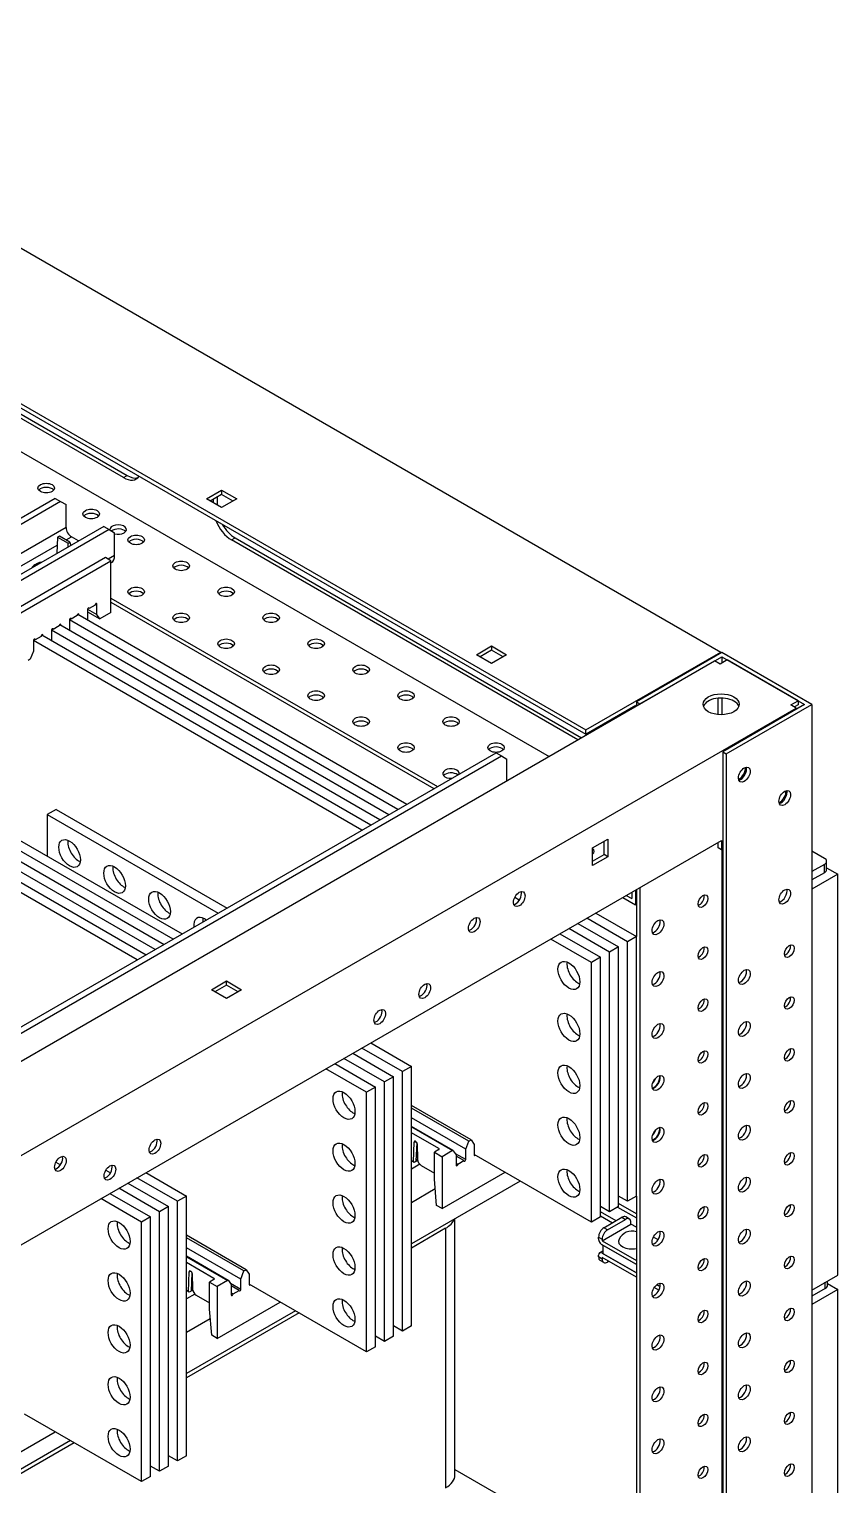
# Model space of a CAD drawing. Header units: millimetres. Extents: x -116965 to 323937, y 291661 to 566926.
# Drawn here: x -19360.7 to -19195.5, y 325486.2 to 325783.9 of the extents above; entities that cross this region are included whole.
import ezdxf

# ---------------------------------------------------------------- set-up
doc = ezdxf.new("R2010")
doc.units = ezdxf.units.MM
doc.layers.add('ALPHA', color=255, linetype='Continuous')

msp = doc.modelspace()

# ---------------------------------------------------------------- linework, layer by layer
at = {"layer": 'ALPHA'}
for p, q in [((-19439.98683, 325783.858445), (-19219.369515, 325656.484979)), ((-19467.563995, 325767.936762), (-19246.946679, 325640.563295)), ((-19467.563995, 325767.087605), (-19246.946679, 325639.714139)), ((-19439.98683, 325742.249779), (-19254.484438, 325635.149923)), ((-19341.444429, 325692.149549), (-19422.337445, 325738.853154)), ((-19421.602054, 325739.277732), (-19340.709038, 325692.574127)), ((-19341.444429, 325692.149549), (-19340.709038, 325692.574127)), ((-19324.493666, 325687.797622), (-19321.405023, 325689.580851)), ((-19321.405023, 325688.731695), (-19323.758275, 325687.373044)), ((-19322.324262, 325688.200972), (-19322.324262, 325686.545117)), ((-19321.405023, 325689.580851), (-19321.405023, 325688.731695)), ((-19321.405023, 325689.580851), (-19318.316381, 325687.797622)), ((-19319.051772, 325687.373044), (-19321.405023, 325688.731695)), ((-19355.416859, 325687.903767), (-19507.642807, 325600.016075)), ((-19354.313773, 325687.2669), (-19506.539721, 325599.379208)), ((-19355.416859, 325687.903767), (-19354.313773, 325687.2669)), ((-19354.313773, 325687.2669), (-19353.210686, 325686.630032)), ((-19353.210686, 325681.959672), (-19353.210686, 325686.630032)), ((-19321.405023, 325686.014394), (-19324.493666, 325687.797622)), ((-19323.059653, 325686.969695), (-19323.059653, 325687.776394)), ((-19318.316381, 325687.797622), (-19321.405023, 325686.014394)), ((-19353.210686, 325681.959672), (-19501.391983, 325596.40716)), ((-19345.48908, 325682.171961), (-19497.715028, 325594.284269)), ((-19344.385994, 325681.535094), (-19496.611942, 325593.647402)), ((-19354.941513, 325679.986917), (-19355.110286, 325676.617155)), ((-19354.573817, 325680.199207), (-19354.941513, 325679.986917)), ((-19354.941513, 325679.986917), (-19352.772666, 325678.734733)), ((-19352.40497, 325678.947022), (-19354.573817, 325680.199207)), ((-19353.210686, 325679.412203), (-19352.1076, 325680.04907)), ((-19350.636818, 325679.199914), (-19352.1076, 325680.04907)), ((-19345.48908, 325682.171961), (-19344.385994, 325681.535094)), ((-19344.385994, 325681.535094), (-19343.282907, 325680.898226)), ((-19343.282907, 325676.227866), (-19343.282907, 325680.898226)), ((-19319.382698, 325679.412203), (-19318.647307, 325679.836781)), ((-19248.601309, 325638.546549), (-19319.382698, 325679.412203)), ((-19318.647307, 325679.836781), (-19247.865918, 325638.971127)), ((-19372.698549, 325668.16088), (-19355.022694, 325678.36604)), ((-19352.772666, 325678.734733), (-19352.40497, 325678.947022)), ((-19352.750075, 325677.979824), (-19352.772666, 325678.734733)), ((-19352.40497, 325678.947022), (-19352.227566, 325678.281495)), ((-19345.121385, 325675.803288), (-19367.550812, 325662.853652)), ((-19366.447725, 325662.216785), (-19344.018298, 325675.16642)), ((-19359.057045, 325674.614469), (-19359.608588, 325674.296035)), ((-19344.018298, 325675.16642), (-19345.121385, 325675.803288)), ((-19343.282907, 325676.227866), (-19344.569841, 325675.484854)), ((-19344.018298, 325664.551965), (-19344.018298, 325675.16642)), ((-19343.92908, 325674.799601), (-19344.018298, 325674.748091)), ((-19344.018298, 325667.524012), (-19277.28156, 325628.993539)), ((-19348.853494, 325665.156989), (-19348.853494, 325663.097784)), ((-19348.853494, 325664.746019), (-19346.267841, 325663.253191)), ((-19348.831108, 325665.271437), (-19346.904708, 325664.15923)), ((-19348.485799, 325665.369278), (-19348.669647, 325665.475422)), ((-19347.272404, 325666.069832), (-19348.485799, 325665.369278)), ((-19347.088556, 325666.388266), (-19346.904708, 325666.282121)), ((-19346.904708, 325664.15923), (-19346.904708, 325666.282121)), ((-19344.018298, 325664.551965), (-19346.267841, 325663.253191)), ((-19344.018298, 325666.674856), (-19278.016951, 325628.568961)), ((-19354.626314, 325661.82405), (-19355.839709, 325661.123496)), ((-19354.491078, 325662.106862), (-19287.209339, 325623.261733)), ((-19354.442466, 325662.142483), (-19354.258619, 325662.036339)), ((-19354.258619, 325661.972652), (-19354.258619, 325662.036339)), ((-19352.53045, 325663.034098), (-19352.53045, 325660.974893)), ((-19285.370862, 325624.323178), (-19352.523906, 325663.094007)), ((-19352.162754, 325663.246387), (-19352.346602, 325663.352531)), ((-19350.949359, 325663.946941), (-19352.162754, 325663.246387)), ((-19350.814122, 325664.229754), (-19283.532384, 325625.384624)), ((-19350.765511, 325664.265375), (-19350.581663, 325664.15923)), ((-19350.581663, 325664.095543), (-19350.581663, 325664.15923)), ((-19346.267841, 325663.253191), (-19346.904708, 325664.15923)), ((-19359.88436, 325658.788315), (-19359.88436, 325656.665424)), ((-19292.724772, 325620.077396), (-19359.877817, 325658.848225)), ((-19359.516665, 325659.000605), (-19359.700512, 325659.106749)), ((-19358.303269, 325659.701159), (-19359.516665, 325659.000605)), ((-19358.168033, 325659.983971), (-19290.886295, 325621.138842)), ((-19358.119422, 325660.019592), (-19357.935574, 325659.913448)), ((-19357.935574, 325659.849761), (-19357.935574, 325659.913448)), ((-19356.207405, 325660.911207), (-19356.207405, 325658.852002)), ((-19289.047817, 325622.200287), (-19356.200862, 325660.971116)), ((-19355.839709, 325661.123496), (-19356.023557, 325661.22964)), ((-19359.88436, 325656.665424), (-19360.521227, 325655.023994)), ((-19269.339337, 325655.954256), (-19266.250694, 325657.737484)), ((-19266.250694, 325654.171027), (-19269.339337, 325655.954256)), ((-19266.250694, 325656.888328), (-19268.603946, 325655.529678)), ((-19266.250694, 325657.737484), (-19266.250694, 325656.888328)), ((-19266.250694, 325657.737484), (-19263.162052, 325655.954256)), ((-19263.897443, 325655.529678), (-19266.250694, 325656.888328)), ((-19263.162052, 325655.954256), (-19266.250694, 325654.171027)), ((-19246.946679, 325640.563295), (-19219.369515, 325656.484979)), ((-19219.185667, 325656.378834), (-19236.651204, 325646.295101)), ((-19235.915813, 325645.870523), (-19219.185667, 325655.529678)), ((-19219.369515, 325656.484979), (-19219.369515, 325656.27269)), ((-19200.800891, 325645.764379), (-19219.185667, 325656.378834)), ((-19219.185667, 325655.529678), (-19202.271673, 325645.764379)), ((-19219.185667, 325655.529678), (-19219.185667, 325654.255943)), ((-19436.861419, 325529.854524), (-19220.656449, 325654.680521)), ((-19360.521227, 325655.023994), (-19360.975662, 325654.761626)), ((-19219.553363, 325654.043654), (-19220.656449, 325654.680521)), ((-19218.08258, 325654.89281), (-19219.553363, 325654.043654)), ((-19203.595377, 325646.528619), (-19218.08258, 325654.89281)), ((-19219.921058, 325643.702495), (-19219.921058, 325647.062021)), ((-19219.185667, 325647.087565), (-19219.185667, 325643.676951)), ((-19205.066159, 325645.679463), (-19203.595377, 325646.528619)), ((-19203.595377, 325646.528619), (-19203.595377, 325645.679463)), ((-19420.168042, 325520.216598), (-19203.963072, 325645.042596)), ((-19236.835052, 325645.552089), (-19246.946679, 325639.714139)), ((-19237.570443, 325645.127511), (-19237.570443, 325644.915222)), ((-19236.835052, 325645.552089), (-19236.835052, 325645.3398)), ((-19236.651204, 325646.295101), (-19235.915813, 325645.870523)), ((-19236.651204, 325646.295101), (-19236.651204, 325645.445945)), ((-19202.271673, 325645.764379), (-19219.001819, 325636.105224)), ((-19218.266428, 325635.680646), (-19200.800891, 325645.764379)), ((-19203.963072, 325645.042596), (-19205.066159, 325645.679463)), ((-19203.595377, 325645.679463), (-19204.330768, 325645.254885)), ((-19203.963072, 325644.787849), (-19203.963072, 325645.042596)), ((-19200.800891, 325645.764379), (-19200.800891, 325136.270512)), ((-19246.946679, 325639.714139), (-19246.946679, 325640.563295)), ((-19396.776063, 325637.693615), (-19329.494325, 325598.848485)), ((-19246.02744, 325640.244862), (-19245.843593, 325640.138717)), ((-19417.557403, 325548.005243), (-19265.331456, 325635.892935)), ((-19416.454317, 325547.368376), (-19264.228369, 325635.256068)), ((-19400.453018, 325635.570724), (-19333.17128, 325596.725594)), ((-19331.332802, 325597.787039), (-19398.485847, 325636.557868)), ((-19265.331456, 325635.892935), (-19264.228369, 325635.256068)), ((-19264.228369, 325635.256068), (-19263.125282, 325634.6192)), ((-19263.125282, 325630.161129), (-19263.125282, 325634.6192)), ((-19219.001819, 325636.105224), (-19218.266428, 325635.680646)), ((-19219.001819, 325636.105224), (-19219.001819, 325126.611357)), ((-19218.266428, 325635.680646), (-19218.266428, 325126.186779)), ((-19338.686713, 325593.541257), (-19405.839758, 325632.312086)), ((-19404.129974, 325633.447832), (-19336.848235, 325594.602703)), ((-19335.009758, 325595.664148), (-19402.162803, 325634.434977)), ((-19355.233012, 325624.323178), (-19357.071489, 325623.261733)), ((-19357.071489, 325623.261733), (-19357.071489, 325614.770168)), ((-19357.071489, 325623.261733), (-19322.140414, 325603.094267)), ((-19355.233012, 325624.323178), (-19320.301937, 325604.155713)), ((-19403.952669, 325511.321684), (-19219.222437, 325617.975734)), ((-19245.586206, 325616.426023), (-19242.497563, 325618.209252)), ((-19243.232954, 325615.067373), (-19243.232954, 325617.784674)), ((-19242.497563, 325618.209252), (-19242.497563, 325614.642795)), ((-19219.957828, 325616.48971), (-19219.957828, 325617.551156)), ((-19219.222437, 325617.975734), (-19219.222437, 325616.065132)), ((-19245.586206, 325612.859566), (-19245.586206, 325616.426023)), ((-19245.586206, 325613.708723), (-19243.232954, 325615.067373)), ((-19242.497563, 325614.642795), (-19245.586206, 325612.859566)), ((-19242.497563, 325614.642795), (-19243.232954, 325615.067373)), ((-19219.222437, 325616.065132), (-19219.957828, 325616.48971)), ((-19219.222437, 325616.065132), (-19219.001819, 325616.192505)), ((-19219.185667, 325616.086361), (-19219.185667, 325270.861808)), ((-19200.800891, 325615.831614), (-19198.227022, 325614.34559)), ((-19198.227022, 325613.071855), (-19200.800891, 325611.585832)), ((-19198.227022, 325611.373543), (-19200.800891, 325609.887519)), ((-19195.469306, 325611.055109), (-19200.800891, 325607.976917)), ((-19198.227022, 325611.373543), (-19198.227022, 325613.071855)), ((-19197.770109, 325612.01041), (-19197.770109, 325613.708723)), ((-19197.770109, 325612.383478), (-19195.469306, 325611.055109)), ((-19195.469306, 325529.111512), (-19195.469306, 325611.055109)), ((-19236.835052, 325607.807085), (-19236.835052, 325604.79258)), ((-19236.651204, 325607.91323), (-19236.651204, 325598.317762)), ((-19235.915813, 325608.337808), (-19235.915813, 325261.733377)), ((-19260.575513, 325605.761795), (-19261.520092, 325606.307148)), ((-19239.44569, 325606.299833), (-19236.835052, 325604.79258)), ((-19238.710299, 325606.724411), (-19237.570443, 325606.066315)), ((-19237.570443, 325607.382507), (-19237.570443, 325606.066315)), ((-19236.651204, 325604.898725), (-19236.835052, 325604.79258)), ((-19238.489682, 325597.256317), (-19246.799601, 325602.054051)), ((-19244.961123, 325603.115496), (-19236.651204, 325598.317762)), ((-19252.315034, 325598.869714), (-19244.005115, 325594.07198)), ((-19242.166637, 325595.133426), (-19250.476556, 325599.931159)), ((-19248.638079, 325600.992605), (-19240.32816, 325596.194871)), ((-19245.843593, 325593.010534), (-19254.153512, 325597.808268)), ((-19240.32816, 325596.194871), (-19242.166637, 325595.133426)), ((-19240.32816, 325543.122593), (-19240.32816, 325596.194871)), ((-19236.651204, 325598.317762), (-19238.489682, 325597.256317)), ((-19238.489682, 325544.184039), (-19238.489682, 325597.256317)), ((-19236.651204, 325545.245484), (-19236.651204, 325598.317762)), ((-19244.005115, 325594.07198), (-19245.843593, 325593.010534)), ((-19245.843593, 325539.938257), (-19245.843593, 325593.010534)), ((-19244.005115, 325540.999702), (-19244.005115, 325594.07198)), ((-19242.166637, 325542.061148), (-19242.166637, 325595.133426)), ((-19323.500888, 325587.44856), (-19320.412245, 325589.231788)), ((-19320.412245, 325585.665331), (-19323.500888, 325587.44856)), ((-19320.412245, 325588.382632), (-19322.765497, 325587.023981)), ((-19320.412245, 325589.231788), (-19317.323603, 325587.44856)), ((-19320.412245, 325588.382632), (-19320.412245, 325589.231788)), ((-19318.058994, 325587.023981), (-19320.412245, 325588.382632)), ((-19317.323603, 325587.44856), (-19320.412245, 325585.665331)), ((-19284.451623, 325570.720178), (-19292.761542, 325575.517912)), ((-19290.923064, 325576.579357), (-19282.613145, 325571.781623)), ((-19298.276975, 325572.333575), (-19289.967056, 325567.535841)), ((-19288.128578, 325568.597287), (-19296.438497, 325573.395021)), ((-19294.600019, 325574.456466), (-19286.290101, 325569.658732)), ((-19291.805533, 325566.474396), (-19300.115452, 325571.272129)), ((-19286.290101, 325569.658732), (-19288.128578, 325568.597287)), ((-19286.290101, 325516.586454), (-19286.290101, 325569.658732)), ((-19282.613145, 325571.781623), (-19284.451623, 325570.720178)), ((-19284.451623, 325517.6479), (-19284.451623, 325570.720178)), ((-19282.613145, 325518.709346), (-19282.613145, 325571.781623)), ((-19289.967056, 325567.535841), (-19291.805533, 325566.474396)), ((-19291.805533, 325513.402118), (-19291.805533, 325566.474396)), ((-19289.967056, 325514.463563), (-19289.967056, 325567.535841)), ((-19288.128578, 325515.525009), (-19288.128578, 325568.597287)), ((-19270.435824, 325556.734136), (-19282.613145, 325563.764716)), ((-19270.890258, 325556.471768), (-19282.613145, 325563.23998)), ((-19271.527125, 325554.830338), (-19282.613145, 325561.230854)), ((-19274.088923, 325554.56284), (-19282.613145, 325559.484301)), ((-19282.613145, 325559.396368), (-19274.218923, 325554.549962)), ((-19277.009465, 325554.959834), (-19282.613145, 325558.19512)), ((-19282.229463, 325552.241795), (-19282.073071, 325556.304972)), ((-19282.073071, 325556.304972), (-19281.809539, 325556.457122)), ((-19281.79756, 325556.450507), (-19281.746953, 325556.421289)), ((-19281.538194, 325556.190399), (-19281.68555, 325552.361994)), ((-19281.416442, 325554.107577), (-19281.613973, 325554.221622)), ((-19281.471349, 325555.954849), (-19281.377025, 325552.78145)), ((-19277.009465, 325554.747545), (-19277.928704, 325554.216822)), ((-19277.928704, 325554.216822), (-19276.362321, 325553.312471)), ((-19277.928704, 325548.697305), (-19277.928704, 325554.216822)), ((-19277.009465, 325554.959834), (-19277.009465, 325554.747545)), ((-19274.218923, 325554.549962), (-19276.362321, 325553.312471)), ((-19274.059706, 325554.535741), (-19273.475911, 325553.705206)), ((-19271.527125, 325554.830338), (-19270.890258, 325556.471768)), ((-19271.527125, 325552.707447), (-19271.527125, 325554.830338)), ((-19270.890258, 325556.471768), (-19270.435824, 325556.734136)), ((-19270.435824, 325556.734136), (-19269.798956, 325555.828097)), ((-19269.798956, 325555.828097), (-19269.798956, 325553.705206)), ((-19355.282451, 325552.173425), (-19354.337872, 325551.628072)), ((-19282.061602, 325552.144881), (-19282.613145, 325552.463314)), ((-19280.908543, 325551.749154), (-19282.613145, 325550.765001)), ((-19281.348106, 325552.556818), (-19282.061602, 325552.144881)), ((-19281.354121, 325552.585573), (-19281.669926, 325552.767903)), ((-19281.405805, 325553.749704), (-19281.627217, 325553.877536)), ((-19280.642082, 325551.537609), (-19277.928704, 325549.97104)), ((-19276.362321, 325553.312471), (-19276.362321, 325542.698015)), ((-19271.527125, 325552.707447), (-19273.626596, 325553.919577)), ((-19273.475911, 325553.705206), (-19273.475911, 325551.582314)), ((-19271.894821, 325552.495158), (-19273.475911, 325553.408001)), ((-19273.475911, 325552.006893), (-19273.108216, 325551.794604)), ((-19273.108216, 325551.794604), (-19271.894821, 325552.495158)), ((-19245.843593, 325539.938257), (-19269.798956, 325553.768892)), ((-19345.083915, 325550.531079), (-19344.129307, 325549.979936)), ((-19330.413564, 325544.184039), (-19338.723483, 325548.981773)), ((-19336.885005, 325550.043218), (-19328.575086, 325545.245484)), ((-19260.367566, 325548.323677), (-19282.613145, 325535.480185)), ((-19277.928704, 325548.697836), (-19277.929164, 325548.697571)), ((-19277.929164, 325548.697571), (-19277.928704, 325548.697305)), ((-19277.465408, 325543.334882), (-19277.929164, 325548.697571)), ((-19276.362321, 325542.698015), (-19263.492978, 325550.128134)), ((-19344.238915, 325545.797436), (-19335.928997, 325540.999702)), ((-19334.090519, 325542.061148), (-19342.400438, 325546.858882)), ((-19340.56196, 325547.920327), (-19332.252041, 325543.122593)), ((-19282.613145, 325543.97175), (-19277.76266, 325546.772179)), ((-19337.767474, 325539.938257), (-19346.077393, 325544.735991)), ((-19332.252041, 325543.122593), (-19334.090519, 325542.061148)), ((-19332.252041, 325490.050316), (-19332.252041, 325543.122593)), ((-19328.575086, 325545.245484), (-19330.413564, 325544.184039)), ((-19330.413564, 325491.111761), (-19330.413564, 325544.184039)), ((-19328.575086, 325492.173207), (-19328.575086, 325545.245484)), ((-19276.362321, 325542.698015), (-19277.465408, 325543.334882)), ((-19242.166637, 325542.061148), (-19244.005115, 325543.122593)), ((-19240.32816, 325543.122593), (-19242.166637, 325542.061148)), ((-19240.512008, 325543.016449), (-19236.651204, 325540.787413)), ((-19238.489682, 325544.184039), (-19240.32816, 325545.245484)), ((-19236.651204, 325541.63657), (-19240.32816, 325543.759461)), ((-19236.651204, 325545.245484), (-19238.489682, 325544.184039)), ((-19236.651204, 325545.245484), (-19236.651204, 325261.308798)), ((-19335.928997, 325540.999702), (-19337.767474, 325539.938257)), ((-19337.767474, 325486.865979), (-19337.767474, 325539.938257)), ((-19335.928997, 325487.927424), (-19335.928997, 325540.999702)), ((-19334.090519, 325488.98887), (-19334.090519, 325542.061148)), ((-19273.723124, 325488.245858), (-19273.723124, 325540.612841)), ((-19244.005115, 325540.999702), (-19245.843593, 325539.938257)), ((-19240.806164, 325540.214233), (-19244.005115, 325542.061148)), ((-19244.005115, 325541.211991), (-19241.541555, 325539.789654)), ((-19243.637419, 325536.117053), (-19237.754291, 325539.513678)), ((-19243.269724, 325538.791895), (-19239.592769, 325540.914787)), ((-19242.534333, 325538.367317), (-19238.857378, 325540.490208)), ((-19239.592769, 325540.914787), (-19238.857378, 325540.490208)), ((-19238.077378, 325540.567473), (-19238.812769, 325540.992052)), ((-19237.754291, 325539.513678), (-19237.754291, 325539.853341)), ((-19236.651204, 325538.876811), (-19237.754291, 325539.513678)), ((-19316.397764, 325530.197997), (-19328.575086, 325537.228577)), ((-19316.852199, 325529.935629), (-19328.575086, 325536.703841)), ((-19275.62693, 325538.664522), (-19282.613145, 325534.631029)), ((-19275.62693, 325538.664522), (-19275.62693, 325485.592244)), ((-19244.372811, 325536.881293), (-19243.637419, 325536.456715)), ((-19244.372811, 325536.541631), (-19244.372811, 325536.881293)), ((-19243.637419, 325536.456715), (-19243.637419, 325536.117053)), ((-19242.534333, 325538.367317), (-19243.269724, 325538.791895)), ((-19236.835052, 325538.982956), (-19236.651204, 325539.0891)), ((-19232.226188, 325536.322027), (-19233.170767, 325536.86738)), ((-19231.91967, 325538.055661), (-19231.822655, 325537.999649)), ((-19317.489066, 325528.294199), (-19328.575086, 325534.694716)), ((-19243.453572, 325534.02746), (-19244.157419, 325533.621093)), ((-19243.637419, 325536.117053), (-19236.651204, 325532.08356)), ((-19236.651204, 325531.234403), (-19243.637419, 325535.267896)), ((-19243.637419, 325533.569583), (-19243.453572, 325533.675728)), ((-19243.637419, 325533.569583), (-19236.651204, 325529.53609)), ((-19243.453572, 325533.463439), (-19243.453572, 325535.161752)), ((-19236.651204, 325531.234403), (-19243.453572, 325535.161752)), ((-19236.651204, 325529.53609), (-19243.453572, 325533.463439)), ((-19320.050864, 325528.026701), (-19328.575086, 325532.948163)), ((-19328.575086, 325532.860229), (-19320.180864, 325528.013823)), ((-19322.971406, 325528.423695), (-19328.575086, 325531.658981)), ((-19244.372811, 325532.805343), (-19244.372811, 325533.145005)), ((-19243.637419, 325532.380764), (-19244.372811, 325532.805343)), ((-19243.314333, 325531.666632), (-19244.049724, 325532.09121)), ((-19236.651204, 325528.686934), (-19243.637419, 325532.720427)), ((-19243.637419, 325532.720427), (-19243.637419, 325532.380764)), ((-19242.240176, 325531.913728), (-19242.534333, 325531.743897)), ((-19223.808435, 325531.462035), (-19223.834349, 325531.476996)), ((-19328.191404, 325525.705656), (-19328.035012, 325529.768833)), ((-19328.035012, 325529.768833), (-19327.771479, 325529.920984)), ((-19327.759501, 325529.914368), (-19327.708893, 325529.88515)), ((-19327.500135, 325529.65426), (-19327.647491, 325525.825856)), ((-19327.378383, 325527.571439), (-19327.575913, 325527.685483)), ((-19327.43329, 325529.41871), (-19327.338966, 325526.245311)), ((-19322.971406, 325528.211406), (-19323.890645, 325527.680683)), ((-19323.890645, 325522.161166), (-19323.890645, 325527.680683)), ((-19323.890645, 325527.680683), (-19322.324262, 325526.776332)), ((-19322.971406, 325528.423695), (-19322.971406, 325528.211406)), ((-19320.180864, 325528.013823), (-19322.324262, 325526.776332)), ((-19320.021647, 325527.999603), (-19319.437852, 325527.169067)), ((-19317.489066, 325528.294199), (-19316.852199, 325529.935629)), ((-19317.489066, 325526.171308), (-19317.489066, 325528.294199)), ((-19316.852199, 325529.935629), (-19316.397764, 325530.197997)), ((-19316.397764, 325530.197997), (-19315.760897, 325529.291958)), ((-19315.760897, 325529.291958), (-19315.760897, 325527.169067)), ((-19200.800891, 325526.03332), (-19195.469306, 325529.111512)), ((-19198.043174, 325526.351754), (-19198.043174, 325527.625488)), ((-19197.586261, 325526.988621), (-19197.586261, 325527.889287)), ((-19328.023543, 325525.608742), (-19328.575086, 325525.927175)), ((-19326.870484, 325525.213015), (-19328.575086, 325524.228862)), ((-19327.310047, 325526.020679), (-19328.023543, 325525.608742)), ((-19327.316062, 325526.049434), (-19327.631867, 325526.231764)), ((-19327.367746, 325527.213565), (-19327.589157, 325527.341397)), ((-19326.604023, 325525.001471), (-19323.890645, 325523.434901)), ((-19322.324262, 325526.776332), (-19322.324262, 325516.161876)), ((-19317.489066, 325526.171308), (-19319.588537, 325527.383438)), ((-19319.437852, 325527.169067), (-19319.437852, 325525.046176)), ((-19317.856761, 325525.959019), (-19319.437852, 325526.871862)), ((-19319.437852, 325525.470754), (-19319.070157, 325525.258465)), ((-19319.070157, 325525.258465), (-19317.856761, 325525.959019)), ((-19291.805533, 325513.402118), (-19315.760897, 325527.232753)), ((-19232.04234, 325526.026005), (-19232.986919, 325526.571358)), ((-19231.805564, 325526.738458), (-19232.488305, 325527.132639)), ((-19232.488305, 325527.132639), (-19231.805564, 325526.738458)), ((-19198.043174, 325526.351754), (-19200.800891, 325524.759585)), ((-19195.469306, 325526.139464), (-19200.800891, 325523.061272)), ((-19197.586261, 325527.361689), (-19195.469306, 325526.139464)), ((-19195.469306, 325444.195868), (-19195.469306, 325526.139464)), ((-19306.329507, 325521.787538), (-19328.575086, 325508.944046)), ((-19323.890645, 325522.161698), (-19323.891105, 325522.161432)), ((-19323.891105, 325522.161432), (-19323.890645, 325522.161166)), ((-19323.427349, 325516.798744), (-19323.891105, 325522.161432)), ((-19322.324262, 325516.161876), (-19309.454919, 325523.591995)), ((-19305.594116, 325521.362959), (-19328.575086, 325508.09489)), ((-19328.575086, 325517.435611), (-19323.7246, 325520.23604)), ((-19284.451623, 325517.6479), (-19286.290101, 325518.709346)), ((-19282.613145, 325518.709346), (-19284.451623, 325517.6479)), ((-19322.324262, 325516.161876), (-19323.427349, 325516.798744)), ((-19288.128578, 325515.525009), (-19289.967056, 325516.586454)), ((-19286.290101, 325516.586454), (-19288.128578, 325515.525009)), ((-19289.967056, 325514.463563), (-19291.805533, 325513.402118)), ((-19337.767474, 325486.865979), (-19361.722838, 325500.696614)), ((-19352.291447, 325495.251399), (-19374.537027, 325482.407908)), ((-19351.556056, 325494.826821), (-19374.537027, 325481.558751)), ((-19368.286203, 325489.625737), (-19355.416859, 325497.055856)), ((-19330.413564, 325491.111761), (-19332.252041, 325492.173207)), ((-19328.575086, 325492.173207), (-19330.413564, 325491.111761)), ((-19334.090519, 325488.98887), (-19335.928997, 325490.050316)), ((-19332.252041, 325490.050316), (-19334.090519, 325488.98887)), ((-19273.723124, 325489.375731), (-19236.651204, 325467.972248)), ((-19335.928997, 325487.927424), (-19337.767474, 325486.865979))]:
    msp.add_line(p, q, dxfattribs=at)
msp.add_arc((-19237.570443, 325535.14981), 2.926625, 71.69380052, 153.81037469, dxfattribs=at)
for centre, major_axis, start_param, end_param in [((-19341.444429, 325696.395331), (-2.6, 4.503332), 2.3561944902, 3.4033920414), ((-19340.709038, 325696.81991), (-2.6, 4.503332), 2.3561944902, 2.999695599), ((-19357.255337, 325690.026658), (-1.69, 0), 2.3561944902, 8.6393797974), ((-19357.255337, 325689.177502), (-1.69, 0), 3.5917893435, 5.8329886172), ((-19348.062949, 325684.71943), (-1.69, 0), 2.3561944902, 8.6393797974), ((-19348.062949, 325683.870274), (-1.69, 0), 3.5917893435, 5.8329886172), ((-19342.547516, 325681.535094), (-1.69, 0), 2.3561944902, 6.375423563), ((-19319.382698, 325683.657985), (-2.6, 4.503332), 1.308996939, 2.3561944902), ((-19318.647307, 325684.082563), (-2.6, 4.503332), 1.56079566, 2.3561944902), ((-19352.1076, 325681.322805), (-0.78, 1.351), 0.7853981634, 2.3561944902), ((-19342.547516, 325680.685937), (-1.69, 0), 3.5917893435, 5.6522467422), ((-19342.547516, 325681.535094), (-1.69, 0), 1.1205996368, 2.3561944902), ((-19338.870561, 325679.412203), (-1.69, 0), 2.3561944902, 8.6393797974), ((-19338.870561, 325678.563046), (-1.69, 0), 3.5917893435, 5.8329886172), ((-19357.990728, 325673.361963), (-2.288, 0), 5.4977871438, 6.0482686858), ((-19357.990728, 325673.99883), (-1.508, 0), 4.8150711723, 6.1805031152), ((-19345.48908, 325677.501601), (-1.56, 2.701999), 3.1415926536, 3.926990817), ((-19329.678173, 325674.104975), (-1.69, 0), 2.3561944902, 8.6393797974), ((-19329.678173, 325673.255818), (-1.69, 0), 3.5917893435, 5.8329886172), ((-19338.870561, 325668.797747), (-1.69, 0), 2.3561944902, 8.6393797974), ((-19338.870561, 325667.948591), (-1.69, 0), 3.5917893435, 5.8329886172), ((-19320.485784, 325668.797747), (-1.69, 0), 2.3561944902, 8.6393797974), ((-19320.485784, 325667.948591), (-1.69, 0), 3.5917893435, 5.8329886172), ((-19348.669647, 325665.263133), (0.13, 0.225167), 5.4977871438, 8.6393797974), ((-19347.088556, 325666.175977), (0.13, 0.225167), 5.4977871438, 8.6393797974), ((-19329.678173, 325663.490519), (-1.69, 0), 2.3561944902, 8.6393797974), ((-19311.293396, 325663.490519), (-1.69, 0), 2.3561944902, 8.6393797974), ((-19354.442466, 325661.930194), (0.13, 0.225167), 5.4977871438, 8.6393797974), ((-19352.346602, 325663.140242), (0.13, 0.225167), 5.4977871438, 8.6393797974), ((-19350.765511, 325664.053085), (0.13, 0.225167), 5.4977871438, 8.6393797974), ((-19329.678173, 325662.641363), (-1.69, 0), 3.5917893435, 5.8329886172), ((-19311.293396, 325662.641363), (-1.69, 0), 3.5917893435, 5.8329886172), ((-19359.700512, 325658.89446), (0.13, 0.225167), 5.4977871438, 8.6393797974), ((-19358.119422, 325659.807303), (0.13, 0.225167), 5.4977871438, 8.6393797974), ((-19356.023557, 325661.017351), (0.13, 0.225167), 5.4977871438, 8.6393797974), ((-19320.485784, 325658.183292), (-1.69, 0), 2.3561944902, 8.6393797974), ((-19302.101008, 325658.183292), (-1.69, 0), 2.3561944902, 8.6393797974), ((-19320.485784, 325657.334135), (-1.69, 0), 3.5917893435, 5.8329886172), ((-19302.101008, 325657.334135), (-1.69, 0), 3.5917893435, 5.8329886172), ((-19311.293396, 325652.876064), (-1.69, 0), 2.3561944902, 8.6393797974), ((-19311.293396, 325652.026907), (-1.69, 0), 3.5917893435, 5.8329886172), ((-19292.90862, 325652.876064), (-1.69, 0), 2.3561944902, 8.6393797974), ((-19292.90862, 325652.026907), (-1.69, 0), 3.5917893435, 5.8329886172), ((-19302.101008, 325647.568836), (-1.69, 0), 2.3561944902, 8.6393797974), ((-19302.101008, 325646.71968), (-1.69, 0), 3.5917893435, 5.8329886172), ((-19283.716232, 325647.568836), (-1.69, 0), 2.3561944902, 8.6393797974), ((-19283.716232, 325646.71968), (-1.69, 0), 3.5917893435, 5.8329886172), ((-19219.332745, 325645.806836), (-3.692, 0), 2.3561944902, 8.6393797974), ((-19219.332745, 325644.95768), (-3.692, 0), 3.926990817, 6.0826591128), ((-19219.332745, 325644.95768), (-3.692, 0), 3.342118848, 3.926990817), ((-19292.90862, 325642.261608), (-1.69, 0), 2.3561944902, 8.6393797974), ((-19292.90862, 325641.412452), (-1.69, 0), 3.5917893435, 5.8329886172), ((-19274.523844, 325642.261608), (-1.69, 0), 2.3561944902, 8.6393797974), ((-19274.523844, 325641.412452), (-1.69, 0), 3.5917893435, 5.8329886172), ((-19283.716232, 325636.95438), (-1.69, 0), 2.3561944902, 8.6393797974), ((-19265.331456, 325636.95438), (-1.69, 0), 2.3561944902, 8.6393797974), ((-19283.716232, 325636.105224), (-1.69, 0), 3.5917893435, 5.8329886172), ((-19265.331456, 325636.105224), (-1.69, 0), 3.5917893435, 5.8329886172), ((-19274.523844, 325631.647153), (-1.69, 0), 3.0493543979, 7.9462198897), ((-19274.523844, 325630.797996), (-1.69, 0), 3.7725312186, 5.8329886172), ((-19214.589473, 325631.434864), (0.845, 1.463583), 2.3561944902, 8.6393797974), ((-19215.545481, 325631.986815), (0.845, 1.463583), 3.7428568703, 5.6819210905), ((-19215.324864, 325631.859442), (0.845, 1.463583), 3.5917893435, 5.8329886172), ((-19206.316324, 325626.658359), (0.845, 1.463583), 2.3561944902, 8.6393797974), ((-19207.272332, 325627.21031), (0.845, 1.463583), 3.7428568703, 5.6819210905), ((-19207.051715, 325627.082937), (0.845, 1.463583), 3.5917893435, 5.8329886172), ((-19352.475295, 325615.300891), (-1.56, 2.701999), 0.7853981634, 7.0685834706), ((-19350.636818, 325616.362337), (-1.56, 2.701999), 0.6301372461, 2.3561944902), ((-19350.636818, 325616.362337), (-1.56, 2.701999), 2.3561944902, 2.5114554075), ((-19246.946679, 325615.725469), (-1.69, 0), 2.5064951808, 3.7766901264), ((-19246.946679, 325614.876313), (-1.69, 0), 3.5917893435, 3.7766901264), ((-19199.330109, 325613.708723), (-1.56, 0), 2.3561944902, 3.926990817), ((-19343.282907, 325609.993663), (-1.56, 2.701999), 0.7853981634, 7.0685834706), ((-19341.444429, 325611.055109), (-1.56, 2.701999), 0.6301372461, 2.3561944902), ((-19199.330109, 325612.01041), (-1.56, 0), 2.3561944902, 3.1415926536), ((-19341.444429, 325611.055109), (-1.56, 2.701999), 2.3561944902, 2.5114554075), ((-19334.090519, 325604.686436), (-1.56, 2.701999), 0.7853981634, 7.0685834706), ((-19206.316324, 325606.490893), (0.845, 1.463583), 2.3561944902, 8.6393797974), ((-19207.051715, 325606.915471), (0.845, 1.463583), 3.5917893435, 5.8329886172), ((-19332.252041, 325605.747881), (-1.56, 2.701999), 0.6301372461, 2.3561944902), ((-19260.588183, 325605.981399), (0.845, 1.463583), 2.3561944902, 8.6393797974), ((-19261.323574, 325606.405977), (0.845, 1.463583), 3.5917893435, 5.4977871438), ((-19261.323574, 325606.405977), (0.845, 1.463583), 5.4977871438, 5.8329886172), ((-19223.04647, 325605.535592), (0.702, 1.2159), 2.3561944902, 8.6393797974), ((-19223.781861, 325605.96017), (0.702, 1.2159), 3.692878252, 3.926990817), ((-19223.781861, 325605.96017), (0.702, 1.2159), 3.926990817, 5.7318997087), ((-19332.252041, 325605.747881), (-1.56, 2.701999), 2.3561944902, 2.5114554075), ((-19324.898131, 325599.379208), (-1.56, 2.701999), 5.4977871438, 7.2238443879), ((-19323.059653, 325600.440653), (-1.56, 2.701999), 0.6301372461, 0.9406590807), ((-19324.898131, 325599.379208), (-1.56, 2.701999), 5.3425262265, 5.4977871438), ((-19269.780571, 325600.674171), (0.845, 1.463583), 2.3561944902, 8.6393797974), ((-19270.515962, 325601.09875), (0.845, 1.463583), 5.4977871438, 5.8329886172), ((-19232.238858, 325600.228364), (0.845, 1.463583), 2.3561944902, 8.6393797974), ((-19270.515962, 325601.09875), (0.845, 1.463583), 3.5917893435, 5.4977871438), ((-19232.974249, 325600.652942), (0.845, 1.463583), 3.5917893435, 3.926990817), ((-19232.974249, 325600.652942), (0.845, 1.463583), 3.926990817, 5.8329886172), ((-19223.04647, 325594.921136), (0.702, 1.2159), 2.3561944902, 8.6393797974), ((-19223.781861, 325595.345715), (0.702, 1.2159), 3.926990817, 5.7318997087), ((-19205.397085, 325595.345715), (0.702, 1.2159), 2.3561944902, 8.6393797974), ((-19206.132476, 325595.770293), (0.702, 1.2159), 3.692878252, 5.7318997087), ((-19250.439787, 325590.356921), (-1.586, 2.747033), 0.7853981634, 7.0685834706), ((-19248.601309, 325591.418366), (-1.586, 2.747033), 0.6182324985, 2.3561944902), ((-19223.781861, 325595.345715), (0.702, 1.2159), 3.692878252, 3.926990817), ((-19232.238858, 325589.613909), (0.845, 1.463583), 2.3561944902, 8.6393797974), ((-19232.974249, 325590.038487), (0.845, 1.463583), 3.926990817, 5.8329886172), ((-19214.589473, 325590.038487), (0.845, 1.463583), 2.3561944902, 8.6393797974), ((-19215.324864, 325590.463065), (0.845, 1.463583), 3.5917893435, 5.8329886172), ((-19279.892198, 325587.193813), (0.845, 1.463583), 2.3561944902, 8.6393797974), ((-19280.627589, 325587.618391), (0.845, 1.463583), 3.5917893435, 5.4977871438), ((-19280.627589, 325587.618391), (0.845, 1.463583), 5.4977871438, 5.8329886172), ((-19248.601309, 325591.418366), (-1.586, 2.747033), 2.3561944902, 2.5233601551), ((-19232.974249, 325590.038487), (0.845, 1.463583), 3.5917893435, 3.926990817), ((-19223.04647, 325584.306681), (0.702, 1.2159), 2.3561944902, 8.6393797974), ((-19223.781861, 325584.731259), (0.702, 1.2159), 3.926990817, 5.7318997087), ((-19205.397085, 325584.731259), (0.702, 1.2159), 2.3561944902, 8.6393797974), ((-19206.132476, 325585.155837), (0.702, 1.2159), 3.692878252, 5.7318997087), ((-19289.084587, 325581.886585), (0.845, 1.463583), 2.3561944902, 8.6393797974), ((-19289.819978, 325582.311163), (0.845, 1.463583), 3.5917893435, 5.4977871438), ((-19289.819978, 325582.311163), (0.845, 1.463583), 5.4977871438, 5.8329886172), ((-19250.439787, 325579.742465), (-1.586, 2.747033), 0.7853981634, 7.0685834706), ((-19248.601309, 325580.803911), (-1.586, 2.747033), 0.6182324985, 2.3561944902), ((-19223.781861, 325584.731259), (0.702, 1.2159), 3.692878252, 3.926990817), ((-19214.589473, 325579.424031), (0.845, 1.463583), 2.3561944902, 8.6393797974), ((-19248.601309, 325580.803911), (-1.586, 2.747033), 2.3561944902, 2.5233601551), ((-19232.238858, 325578.999453), (0.845, 1.463583), 2.3561944902, 8.6393797974), ((-19232.974249, 325579.424031), (0.845, 1.463583), 3.5917893435, 3.926990817), ((-19232.974249, 325579.424031), (0.845, 1.463583), 3.926990817, 5.8329886172), ((-19215.324864, 325579.84861), (0.845, 1.463583), 3.5917893435, 5.8329886172), ((-19223.04647, 325573.692225), (0.702, 1.2159), 2.3561944902, 8.6393797974), ((-19205.397085, 325574.116804), (0.702, 1.2159), 2.3561944902, 8.6393797974), ((-19206.132476, 325574.541382), (0.702, 1.2159), 3.692878252, 5.7318997087), ((-19250.439787, 325569.128009), (-1.586, 2.747033), 0.7853981634, 7.0685834706), ((-19223.781861, 325574.116804), (0.702, 1.2159), 3.692878252, 3.926990817), ((-19223.781861, 325574.116804), (0.702, 1.2159), 3.926990817, 5.7318997087), ((-19248.601309, 325570.189455), (-1.586, 2.747033), 0.6182324985, 2.3561944902), ((-19232.238858, 325568.384998), (0.845, 1.463583), 2.3561944902, 8.6393797974), ((-19233.066173, 325568.862648), (0.845, 1.463583), 3.6531495918, 5.771628369), ((-19233.801564, 325569.287226), (0.845, 1.463583), 4.3217819367, 5.1029960241), ((-19232.974249, 325568.809576), (0.845, 1.463583), 3.926990817, 5.8329886172), ((-19214.589473, 325568.809576), (0.845, 1.463583), 2.3561944902, 8.6393797974), ((-19215.324864, 325569.234154), (0.845, 1.463583), 3.5917893435, 5.8329886172), ((-19296.401728, 325563.820782), (-1.586, 2.747033), 0.7853981634, 7.0685834706), ((-19294.56325, 325564.882227), (-1.586, 2.747033), 0.6182324985, 2.3561944902), ((-19248.601309, 325570.189455), (-1.586, 2.747033), 2.3561944902, 2.5233601551), ((-19232.974249, 325568.809576), (0.845, 1.463583), 3.5917893435, 3.926990817), ((-19223.04647, 325563.07777), (0.702, 1.2159), 2.3561944902, 8.6393797974), ((-19223.781861, 325563.502348), (0.702, 1.2159), 3.926990817, 5.7318997087), ((-19205.397085, 325563.502348), (0.702, 1.2159), 2.3561944902, 8.6393797974), ((-19206.132476, 325563.926926), (0.702, 1.2159), 3.692878252, 5.7318997087), ((-19294.56325, 325564.882227), (-1.586, 2.747033), 2.3561944902, 2.5233601551), ((-19250.439787, 325558.513554), (-1.586, 2.747033), 0.7853981634, 7.0685834706), ((-19248.601309, 325559.574999), (-1.586, 2.747033), 0.6182324985, 2.3561944902), ((-19223.781861, 325563.502348), (0.702, 1.2159), 3.692878252, 3.926990817), ((-19232.238858, 325557.770542), (0.845, 1.463583), 2.3561944902, 8.6393797974), ((-19233.066173, 325558.248192), (0.845, 1.463583), 3.6531495918, 5.771628369), ((-19233.801564, 325558.672771), (0.845, 1.463583), 4.3217819367, 5.1029960241), ((-19232.974249, 325558.19512), (0.845, 1.463583), 3.926990817, 5.8329886172), ((-19214.589473, 325558.19512), (0.845, 1.463583), 2.3561944902, 8.6393797974), ((-19215.324864, 325558.619698), (0.845, 1.463583), 3.5917893435, 5.8329886172), ((-19335.046527, 325555.350446), (0.845, 1.463583), 2.3561944902, 8.6393797974), ((-19335.781918, 325555.775024), (0.845, 1.463583), 3.5917893435, 5.4977871438), ((-19335.781918, 325555.775024), (0.845, 1.463583), 5.4977871438, 5.8329886172), ((-19296.401728, 325553.206326), (-1.586, 2.747033), 0.7853981634, 7.0685834706), ((-19294.56325, 325554.267772), (-1.586, 2.747033), 0.6182324985, 2.3561944902), ((-19281.79756, 325556.132073), (-0.195, 0.33775), 5.4977871438, 7.0251325752), ((-19281.746953, 325556.102855), (-0.195, 0.33775), 3.961897402, 5.4977871438), ((-19277.193313, 325554.85369), (-0.26, 0), 2.3561944902, 3.926990817), ((-19274.218923, 325554.337673), (0.13, 0.225167), 6.0213859194, 7.0685834706), ((-19248.601309, 325559.574999), (-1.586, 2.747033), 2.3561944902, 2.5233601551), ((-19232.974249, 325558.19512), (0.845, 1.463583), 3.5917893435, 3.926990817), ((-19205.397085, 325552.887892), (0.702, 1.2159), 2.3561944902, 8.6393797974), ((-19354.350542, 325551.847676), (0.845, 1.463583), 2.3561944902, 8.6393797974), ((-19355.085933, 325552.272254), (0.845, 1.463583), 3.5917893435, 5.4977871438), ((-19355.085933, 325552.272254), (0.845, 1.463583), 5.4977871438, 5.8329886172), ((-19344.238915, 325550.043218), (0.845, 1.463583), 2.3561944902, 8.6393797974), ((-19344.974307, 325550.467797), (0.845, 1.463583), 5.4977871438, 5.8329886172), ((-19294.56325, 325554.267772), (-1.586, 2.747033), 2.3561944902, 2.5233601551), ((-19280.642082, 325552.386766), (-0.52, 0.900666), 0.8203047484, 2.3561944902), ((-19273.292064, 325551.688459), (0.13, 0.225167), 2.3561944902, 5.4977871438), ((-19271.710973, 325552.601302), (0.13, 0.225167), 2.3561944902, 5.4977871438), ((-19269.615108, 325553.81135), (0.13, 0.225167), 2.3561944902, 4.1945832119), ((-19223.04647, 325552.463314), (0.702, 1.2159), 2.3561944902, 8.6393797974), ((-19223.781861, 325552.887892), (0.702, 1.2159), 3.692878252, 3.926990817), ((-19223.781861, 325552.887892), (0.702, 1.2159), 3.926990817, 5.7318997087), ((-19206.132476, 325553.312471), (0.702, 1.2159), 3.692878252, 5.7318997087), ((-19344.974307, 325550.467797), (0.845, 1.463583), 3.5917893435, 5.4977871438), ((-19250.439787, 325547.899098), (-1.586, 2.747033), 0.7853981634, 7.0685834706), ((-19248.601309, 325548.960544), (-1.586, 2.747033), 0.6182324985, 2.3561944902), ((-19232.238858, 325547.156086), (0.845, 1.463583), 2.3561944902, 8.6393797974), ((-19232.974249, 325547.580665), (0.845, 1.463583), 3.926990817, 5.8329886172), ((-19214.589473, 325547.580665), (0.845, 1.463583), 2.3561944902, 8.6393797974), ((-19215.324864, 325548.005243), (0.845, 1.463583), 3.5917893435, 5.8329886172), ((-19296.401728, 325542.591871), (-1.586, 2.747033), 0.7853981634, 7.0685834706), ((-19294.56325, 325543.653316), (-1.586, 2.747033), 0.6182324985, 2.3561944902), ((-19248.601309, 325548.960544), (-1.586, 2.747033), 2.3561944902, 2.5233601551), ((-19232.974249, 325547.580665), (0.845, 1.463583), 3.5917893435, 3.926990817), ((-19223.04647, 325541.848859), (0.702, 1.2159), 2.3561944902, 8.6393797974), ((-19223.781861, 325542.273437), (0.702, 1.2159), 3.926990817, 5.7318997087), ((-19205.397085, 325542.273437), (0.702, 1.2159), 2.3561944902, 8.6393797974), ((-19206.132476, 325542.698015), (0.702, 1.2159), 3.692878252, 5.7318997087), ((-19342.363668, 325537.284643), (-1.586, 2.747033), 0.7853981634, 7.0685834706), ((-19340.525191, 325538.346088), (-1.586, 2.747033), 0.6182324985, 2.3561944902), ((-19294.56325, 325543.653316), (-1.586, 2.747033), 2.3561944902, 2.5233601551), ((-19280.223124, 325541.318136), (-6.5, 0), 2.3561944902, 2.9297075946), ((-19239.592769, 325539.641052), (0.78, 1.351), 0, 0.7853981634), ((-19238.857378, 325539.216474), (0.78, 1.351), 5.4977871438, 7.0685834706), ((-19223.781861, 325542.273437), (0.702, 1.2159), 3.692878252, 3.926990817), ((-19243.269724, 325537.518161), (0.78, 1.351), 0.7853981634, 2.3561944902), ((-19243.637419, 325536.117053), (-0.52, 0.900666), 0.7853981634, 2.3561944902), ((-19242.534333, 325537.093583), (0.78, 1.351), 0.7853981634, 2.3561944902), ((-19237.570443, 325536.010908), (-2.73, 0), 6.0065067037, 8.1974102982), ((-19232.238858, 325536.541631), (0.845, 1.463583), 2.3561944902, 8.6393797974), ((-19232.974249, 325536.966209), (0.845, 1.463583), 3.926990817, 5.8329886172), ((-19214.589473, 325536.966209), (0.845, 1.463583), 2.3561944902, 8.6393797974), ((-19215.324864, 325537.390787), (0.845, 1.463583), 3.5917893435, 5.8329886172), ((-19340.525191, 325538.346088), (-1.586, 2.747033), 2.3561944902, 2.5233601551), ((-19296.401728, 325531.977415), (-1.586, 2.747033), 0.7853981634, 7.0685834706), ((-19294.56325, 325533.038861), (-1.586, 2.747033), 0.6182324985, 2.3561944902), ((-19243.637419, 325532.720427), (-0.52, 0.900666), 5.4977871438, 7.0685834706), ((-19232.974249, 325536.966209), (0.845, 1.463583), 3.5917893435, 3.926990817), ((-19294.56325, 325533.038861), (-1.586, 2.747033), 2.3561944902, 2.5233601551), ((-19243.269724, 325533.44221), (0.78, 1.351), 2.3561944902, 3.1415926536), ((-19242.534333, 325533.017632), (0.78, 1.351), 2.3561944902, 3.926990817), ((-19223.04647, 325531.234403), (0.702, 1.2159), 2.3561944902, 8.6393797974), ((-19223.781861, 325531.658981), (0.702, 1.2159), 3.692878252, 3.926990817), ((-19224.517252, 325532.08356), (0.806, 1.396033), 4.5048673228, 4.919910638), ((-19223.781861, 325531.658981), (0.702, 1.2159), 3.926990817, 5.7318997087), ((-19205.397085, 325531.658981), (0.702, 1.2159), 2.3561944902, 8.6393797974), ((-19206.132476, 325532.08356), (0.702, 1.2159), 3.692878252, 5.7318997087), ((-19342.363668, 325526.670187), (-1.586, 2.747033), 0.7853981634, 7.0685834706), ((-19340.525191, 325527.731633), (-1.586, 2.747033), 0.6182324985, 2.3561944902), ((-19327.759501, 325529.595935), (-0.195, 0.33775), 5.4977871438, 7.0251325752), ((-19327.708893, 325529.566716), (-0.195, 0.33775), 3.961897402, 5.4977871438), ((-19323.155254, 325528.317551), (-0.26, 0), 2.3561944902, 3.926990817), ((-19320.180864, 325527.801534), (0.13, 0.225167), 6.0213859194, 7.0685834706), ((-19232.238858, 325525.927175), (0.845, 1.463583), 2.3561944902, 8.6393797974), ((-19232.974249, 325526.351754), (0.845, 1.463583), 3.926990817, 5.8329886172), ((-19214.589473, 325526.351754), (0.845, 1.463583), 2.3561944902, 8.6393797974), ((-19215.324864, 325526.776332), (0.845, 1.463583), 3.5917893435, 5.8329886172), ((-19340.525191, 325527.731633), (-1.586, 2.747033), 2.3561944902, 2.5233601551), ((-19326.604023, 325525.850627), (-0.52, 0.900666), 0.8203047484, 2.3561944902), ((-19319.254004, 325525.15232), (0.13, 0.225167), 2.3561944902, 5.4977871438), ((-19317.672914, 325526.065163), (0.13, 0.225167), 2.3561944902, 5.4977871438), ((-19315.577049, 325527.275211), (0.13, 0.225167), 2.3561944902, 4.1945832121), ((-19296.401728, 325521.362959), (-1.586, 2.747033), 0.7853981634, 7.0685834706), ((-19232.974249, 325526.351754), (0.845, 1.463583), 3.5917893435, 3.926990817), ((-19199.146261, 325526.988621), (-1.56, 0), 2.3561944902, 3.1415926536), ((-19294.56325, 325522.424405), (-1.586, 2.747033), 0.6182324985, 2.3561944902), ((-19223.04647, 325520.619948), (0.702, 1.2159), 2.3561944902, 8.6393797974), ((-19223.781861, 325521.044526), (0.702, 1.2159), 3.926990817, 5.7318997087), ((-19205.397085, 325521.044526), (0.702, 1.2159), 2.3561944902, 8.6393797974), ((-19206.132476, 325521.469104), (0.702, 1.2159), 3.692878252, 5.7318997087), ((-19342.363668, 325516.055732), (-1.586, 2.747033), 0.7853981634, 7.0685834706), ((-19340.525191, 325517.117177), (-1.586, 2.747033), 0.6182324985, 2.3561944902), ((-19294.56325, 325522.424405), (-1.586, 2.747033), 2.3561944902, 2.5233601551), ((-19223.781861, 325521.044526), (0.702, 1.2159), 3.692878252, 3.926990817), ((-19224.517252, 325521.469104), (0.806, 1.396033), 4.5048673228, 4.919910638), ((-19232.238858, 325515.31272), (0.845, 1.463583), 2.3561944902, 8.6393797974), ((-19232.974249, 325515.737298), (0.845, 1.463583), 3.926990817, 5.8329886172), ((-19214.589473, 325515.737298), (0.845, 1.463583), 2.3561944902, 8.6393797974), ((-19215.324864, 325516.161876), (0.845, 1.463583), 3.5917893435, 5.8329886172), ((-19340.525191, 325517.117177), (-1.586, 2.747033), 2.3561944902, 2.5233601551), ((-19232.974249, 325515.737298), (0.845, 1.463583), 3.5917893435, 3.926990817), ((-19223.04647, 325510.005492), (0.702, 1.2159), 2.3561944902, 8.6393797974), ((-19223.781861, 325510.43007), (0.702, 1.2159), 3.926990817, 5.7318997087), ((-19205.397085, 325510.43007), (0.702, 1.2159), 2.3561944902, 8.6393797974), ((-19206.132476, 325510.854648), (0.702, 1.2159), 3.692878252, 5.7318997087), ((-19342.363668, 325505.441276), (-1.586, 2.747033), 0.7853981634, 7.0685834706), ((-19340.525191, 325506.502722), (-1.586, 2.747033), 0.6182324985, 2.3561944902), ((-19223.781861, 325510.43007), (0.702, 1.2159), 3.692878252, 3.926990817), ((-19214.589473, 325505.122842), (0.845, 1.463583), 2.3561944902, 8.6393797974), ((-19215.324864, 325505.547421), (0.845, 1.463583), 3.5917893435, 5.8329886172), ((-19340.525191, 325506.502722), (-1.586, 2.747033), 2.3561944902, 2.5233601551), ((-19232.238858, 325504.698264), (0.845, 1.463583), 2.3561944902, 8.6393797974), ((-19232.974249, 325505.122842), (0.845, 1.463583), 3.5917893435, 3.926990817), ((-19232.974249, 325505.122842), (0.845, 1.463583), 3.926990817, 5.8329886172), ((-19223.04647, 325499.391036), (0.702, 1.2159), 2.3561944902, 8.6393797974), ((-19223.781861, 325499.815615), (0.702, 1.2159), 3.926990817, 5.7318997087), ((-19205.397085, 325499.815615), (0.702, 1.2159), 2.3561944902, 8.6393797974), ((-19206.132476, 325500.240193), (0.702, 1.2159), 3.692878252, 5.7318997087), ((-19342.363668, 325494.826821), (-1.586, 2.747033), 0.7853981634, 7.0685834706), ((-19223.781861, 325499.815615), (0.702, 1.2159), 3.692878252, 3.926990817), ((-19340.525191, 325495.888266), (-1.586, 2.747033), 0.6182324985, 2.3561944902), ((-19232.238858, 325494.083809), (0.845, 1.463583), 2.3561944902, 8.6393797974), ((-19232.974249, 325494.508387), (0.845, 1.463583), 3.926990817, 5.8329886172), ((-19214.589473, 325494.508387), (0.845, 1.463583), 2.3561944902, 8.6393797974), ((-19215.324864, 325494.932965), (0.845, 1.463583), 3.5917893435, 5.8329886172), ((-19340.525191, 325495.888266), (-1.586, 2.747033), 2.3561944902, 2.5233601551), ((-19232.974249, 325494.508387), (0.845, 1.463583), 3.5917893435, 3.926990817), ((-19223.04647, 325488.776581), (0.702, 1.2159), 2.3561944902, 8.6393797974), ((-19223.781861, 325489.201159), (0.702, 1.2159), 3.926990817, 5.7318997087), ((-19205.397085, 325489.201159), (0.702, 1.2159), 2.3561944902, 8.6393797974), ((-19206.132476, 325489.625737), (0.702, 1.2159), 3.692878252, 5.7318997087), ((-19280.223124, 325488.245858), (-6.5, 0), 2.3561944902, 3.1415926536), ((-19223.781861, 325489.201159), (0.702, 1.2159), 3.692878252, 3.926990817)]:
    msp.add_ellipse(centre, major_axis=major_axis, ratio=0.5773502692, start_param=start_param, end_param=end_param, dxfattribs=at)

doc.saveas('drawing.dxf')
